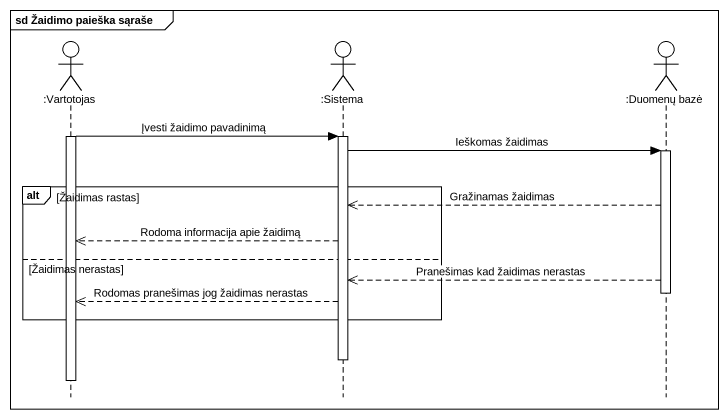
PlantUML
@startuml
mainframe sd Žaidimo paieška sąraše
hide footbox
actor ":Vartotojas" as Vartotojas
actor ":Sistema" as Sistema
actor ":Duomenų bazė" as Duomenų_bazė

activate Vartotojas
Vartotojas -> Sistema : Įvesti žaidimo pavadinimą
activate Sistema
Sistema -> Duomenų_bazė : Ieškomas žaidimas
activate Duomenų_bazė
alt Žaidimas rastas
  Duomenų_bazė -->> Sistema : Gražinamas žaidimas
  Sistema -->> Vartotojas : Rodoma informacija apie žaidimą
else Žaidimas nerastas
  Duomenų_bazė -->> Sistema : Pranešimas kad žaidimas nerastas
  deactivate Duomenų_bazė
  Sistema -->> Vartotojas : Rodomas pranešimas jog žaidimas nerastas
end
deactivate Sistema
deactivate Vartotojas
@enduml
